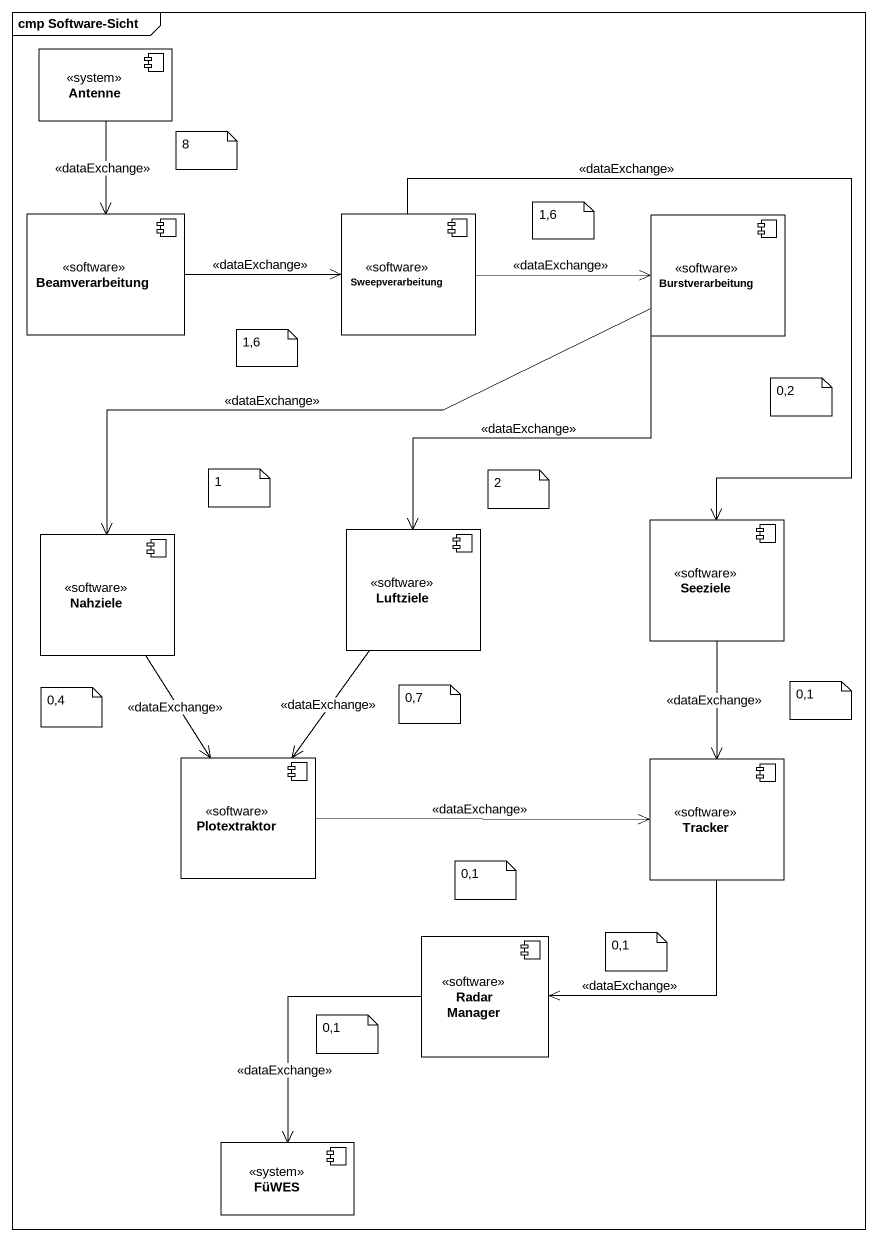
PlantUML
@startuml
mainframe cmp Software-Sicht
component Antenne <<system>>
component Beamverarbeitung <<software>>
component Sweepverarbeitung <<software>>
component Burstverarbeitung <<software>>
component Nahziele <<software>>
component Luftziele <<software>>
component Seeziele <<software>>
component Plotextraktor <<software>>
component Tracker <<software>>
component "Radar Manager" as Radar_Manager <<software>>
component FüWES <<system>>
Antenne --> Beamverarbeitung : <<dataExchange>>
Beamverarbeitung -right-> Sweepverarbeitung : <<dataExchange>>
Sweepverarbeitung -right-> Burstverarbeitung : <<dataExchange>>
Sweepverarbeitung --> Seeziele : <<dataExchange>>
Burstverarbeitung -left-> Nahziele : <<dataExchange>>
Burstverarbeitung --> Luftziele : <<dataExchange>>
Nahziele --> Plotextraktor : <<dataExchange>>
Luftziele --> Plotextraktor : <<dataExchange>>
Seeziele --> Tracker : <<dataExchange>>
Plotextraktor -right-> Tracker : <<dataExchange>>
Tracker --> Radar_Manager : <<dataExchange>>
Radar_Manager --> FüWES : <<dataExchange>>
note as N1
  8
end note
note as N2
  1,6
end note
note as N3
  1,6
end note
note as N4
  0,2
end note
note as N5
  1
end note
note as N6
  2
end note
note as N7
  0,4
end note
note as N8
  0,7
end note
note as N9
  0,1
end note
note as N10
  0,1
end note
note as N11
  0,1
end note
note as N12
  0,1
end note
@enduml
